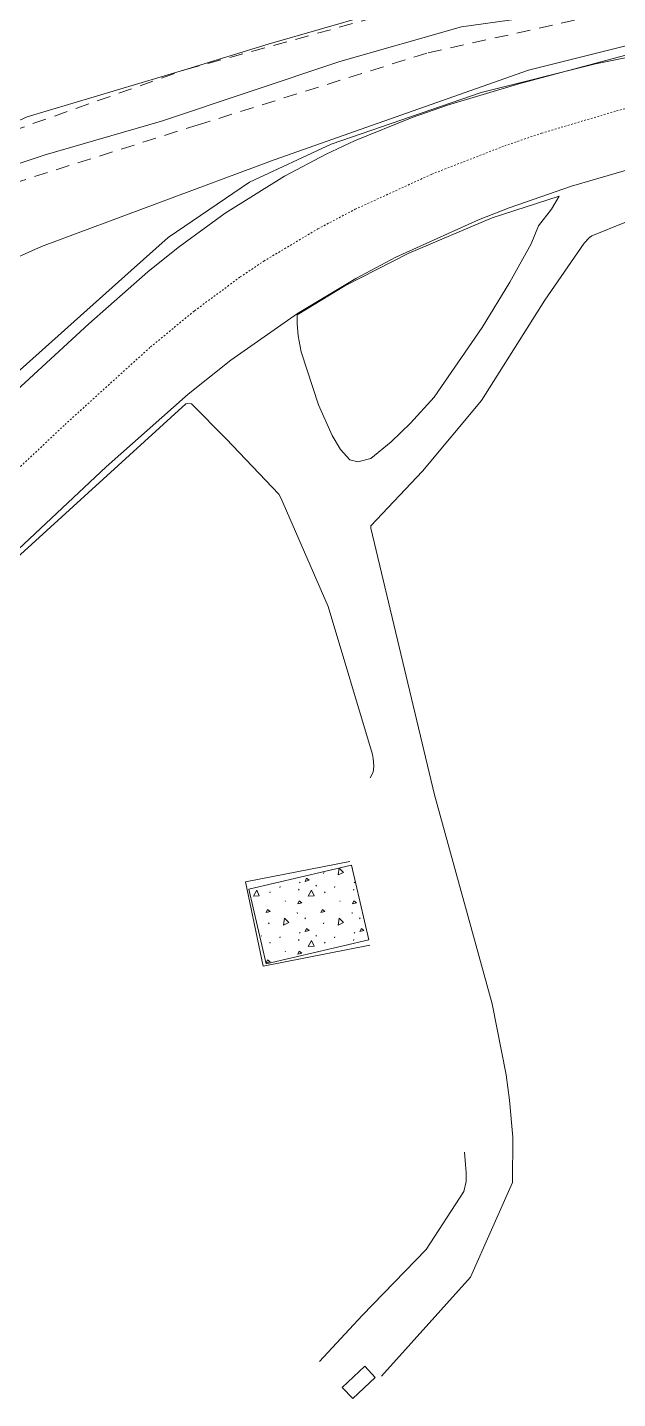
# Model space of a CAD drawing. Header units: metres. Extents: x -703672 to 3951284, y -4124475 to 4104628.
# Drawn here: x 328227.6 to 328262, y 4104505 to 4104585.2 of the extents above; entities that cross this region are included whole.
import ezdxf

# ---------------------------------------------------------------- set-up
doc = ezdxf.new("R2010")
doc.units = ezdxf.units.M
doc.header["$MEASUREMENT"] = 0
doc.linetypes.add('DGN Style 2', pattern=[1.3283826688107345, 0.7970296012864407, -0.5313530675242938])
doc.linetypes.add('DGN Style 4', pattern=[0.014126028800000004, 0.007063014400000002, -0.003531507200000001, 0, -0.003531507200000001])
for name, color, linetype, lineweight in [('C-ROAD-UPVD', 253, 'Continuous', 0), ('V-ANNO-PATT', 9, 'Continuous', 0), ('V-BLDG-OTLN', 7, 'Continuous', 0), ('V-ROAD-ASPH', 9, 'Continuous', 0), ('V-SITE-FENC', 251, 'FENCE', 0), ('V-SITE-STRC', 253, 'Continuous', 0), ('V-SITE-WALK', 7, 'Continuous', 0), ('V-TOPO-BKLN', 7, 'DGN Style 4', 0)]:
    doc.layers.add(name, color=color, linetype=linetype, lineweight=lineweight)
doc.linetypes.add('FENCE', pattern='A,0.1,-0.01302,[7,dgnlstyle-tsaec.shx,S=0.0001240079365079365,R=0,X=0,Y=0],-0.01302', length=0.12604)

msp = doc.modelspace()

# ---------------------------------------------------------------- linework, layer by layer
at = {"layer": 'C-ROAD-UPVD', "linetype": 'Continuous', "flags": 128}
for points in [[(328206.4659347311, 4104570.576029525), (328209.6369347309, 4104571.926029525), (328214.973934731, 4104574.036029525), (328218.388934731, 4104575.582029525), (328222.7389347309, 4104577.859029524), (328223.3839347309, 4104578.117029524), (328223.9229347311, 4104578.369029525), (328224.266934731, 4104578.471029525), (328227.5299347311, 4104579.959029525), (328236.6729347311, 4104582.677029524), (328241.6189347311, 4104584.203029525), (328247.5699347309, 4104585.906029525), (328253.527934731, 4104587.497029525), (328258.1109347311, 4104588.453029525), (328258.537934731, 4104588.528029525), (328261.206934731, 4104589.177029524)], [(328261.464934731, 4104586.394029525), (328252.905934731, 4104585.216029525), (328245.807934731, 4104583.181029525), (328235.378934731, 4104579.692029525), (328228.5919347311, 4104577.724029525), (328224.9379347309, 4104576.519029525), (328221.5479347311, 4104574.738029525), (328217.9229347311, 4104572.783029525), (328213.5669347311, 4104570.718029525), (328208.0359347309, 4104568.612029525), (328206.4659347311, 4104568.017029525)], [(328267.787934731, 4104584.469029524), (328260.739934731, 4104583.047029525), (328254.0589347309, 4104581.383029525), (328245.304934731, 4104578.353029524), (328240.5299347311, 4104576.129029525), (328235.780934731, 4104572.908029525), (328233.615934731, 4104570.967029525)], [(328258.6189347311, 4104575.308029525), (328258.1819347311, 4104574.556029525), (328257.415934731, 4104573.582029525), (328256.9889347309, 4104572.527029525), (328255.7329347311, 4104570.290029524), (328254.1139347309, 4104567.645029525), (328251.310934731, 4104563.561029525), (328249.943934731, 4104562.053029525), (328248.8139347311, 4104560.952029524), (328247.6139347309, 4104559.972029524), (328246.8629347309, 4104559.786029525), (328246.382934731, 4104559.908029525), (328245.8519347311, 4104560.515029524), (328245.3529347309, 4104561.334029525), (328244.5629347309, 4104563.121029525), (328243.5479347311, 4104566.215029525), (328243.3699347309, 4104567.151029524), (328243.307934731, 4104567.873029524), (328243.307934731, 4104568.268029524), (328243.314934731, 4104568.376029524), (328246.0939347311, 4104570.075029525), (328249.831934731, 4104571.982029525), (328254.7079347309, 4104574.044029525), (328258.625934731, 4104575.317029525)], [(328254.712934731, 4104528.115029525), (328251.3419347311, 4104540.316029524), (328247.6209347312, 4104555.901029524), (328247.6079347311, 4104556.055029524), (328250.6399347309, 4104559.242029524), (328254.0919347311, 4104563.373029524), (328257.784934731, 4104569.235029525), (328260.0759347309, 4104572.560029524), (328260.3949347311, 4104572.890029524), (328260.534934731, 4104572.989029524), (328262.4609347309, 4104573.774029525)], [(328206.4659347311, 4104545.590029525), (328210.5799347309, 4104549.671029524), (328217.3039347311, 4104556.100029524), (328226.0159347309, 4104564.168029524), (328233.615934731, 4104570.967029525)], [(328247.5739347311, 4104541.320029525), (328247.746934731, 4104541.646029525), (328247.7869347311, 4104542.001029524), (328247.7489347309, 4104542.450029525), (328247.7089347311, 4104542.682029525), (328245.1199347309, 4104551.335029525), (328242.3599347309, 4104557.673029525), (328242.246934731, 4104557.900029525), (328239.1569347309, 4104561.134029524), (328237.1349347311, 4104563.180029524), (328236.9309347309, 4104563.190029525), (328236.8159347309, 4104563.181029525), (328226.260934731, 4104553.562029525), (328216.6189347311, 4104544.600029524), (328207.469934731, 4104535.410029524), (328206.4659347311, 4104534.252029525)], [(328254.712934731, 4104528.115029525), (328255.5329347309, 4104523.960029525), (328255.7169347311, 4104522.473029525), (328255.916934731, 4104520.307029525), (328255.898934731, 4104517.663029524), (328253.4349347309, 4104512.129029525), (328248.2329347311, 4104506.335029525)], [(328244.6249347311, 4104507.206029525), (328247.1069347309, 4104509.894029525), (328250.8469347309, 4104513.744029525), (328253.0499347309, 4104517.129029525), (328253.185934731, 4104517.717029525), (328253.179934731, 4104518.252029525), (328253.143934731, 4104518.721029525), (328253.089934731, 4104519.430029524)]]:
    msp.add_lwpolyline(points, dxfattribs=at)
at = {"layer": 'V-ANNO-PATT'}
for p, q in [((328243.45171074, 4104535.216266986, 9.170958075111947), (328243.4801901334, 4104535.173627203, 9.170727709762986)), ((328244.8430148838, 4104535.72042442, 9.151448054057035), (328244.8714898994, 4104535.784424094, 9.150877454428226)), ((328246.6514458974, 4104535.216266986, 9.129788635449216), (328246.6799252906, 4104535.173627203, 9.129558270100254)), ((328241.7143604705, 4104534.584670201, 9.195327167621372), (328241.7428354895, 4104534.648589876, 9.194756823232083)), ((328242.2897400472, 4104534.896428614, 9.186929204725494), (328242.3182150662, 4104534.960348289, 9.186358860336199)), ((328243.3978944176, 4104534.74802937, 9.173144667843466), (328243.4263694332, 4104534.812029045, 9.17257406821465)), ((328244.4085989608, 4104535.035467906, 9.159223195495478), (328244.4369983607, 4104534.992828124, 9.158993859382505)), ((328244.9140956278, 4104534.584670201, 9.154157727958648), (328244.9425706468, 4104534.648589876, 9.153587383569352)), ((328245.4894752046, 4104534.896428614, 9.145759765062763), (328245.5179502235, 4104534.960348289, 9.145189420673475)), ((328246.5976295748, 4104534.74802937, 9.131975228180735), (328246.6261045905, 4104534.812029045, 9.13140462855192)), ((328242.6023856333, 4104534.130032515, 9.185352145069807), (328242.6307850332, 4104534.087392733, 9.185122808956834)), ((328245.8021207906, 4104534.130032515, 9.144182705407076), (328245.8305201905, 4104534.087392733, 9.143953369294103)), ((328241.6434004249, 4104532.780199387, 9.201998311789737), (328241.6718754405, 4104532.844199062, 9.201427712160921)), ((328243.3205141727, 4104533.448515985, 9.178287079042391), (328243.3276362074, 4104533.38459631, 9.178399413415434)), ((328243.7634529895, 4104533.071477904, 9.173791143213734), (328243.7918480118, 4104533.135477578, 9.173221572820914)), ((328244.8431355822, 4104532.780199387, 9.160828872127006), (328244.8716105979, 4104532.844199062, 9.160258272498197)), ((328246.52024933, 4104533.448515985, 9.13711763937966), (328246.5273713647, 4104533.38459631, 9.137229973752703)), ((328246.9631881469, 4104533.071477904, 9.132621703551003), (328246.9915831692, 4104533.135477578, 9.132052133158183)), ((328241.2089845019, 4104532.095242874, 9.20977345322818), (328241.2373839018, 4104532.052603091, 9.209544117115207)), ((328242.2898607457, 4104531.956203582, 9.196310022795465), (328242.3183357646, 4104532.020123256, 9.195739678406177)), ((328243.4518314385, 4104532.276041954, 9.180338893181919), (328243.4803108317, 4104532.23340217, 9.180108527832957)), ((328244.4087196592, 4104532.095242874, 9.168604013565457), (328244.4371190591, 4104532.052603091, 9.168374677452476)), ((328245.489595903, 4104531.956203582, 9.155140583132734), (328245.518070922, 4104532.020123256, 9.154570238743446)), ((328246.6515665958, 4104532.276041954, 9.139169453519187), (328246.6800459891, 4104532.23340217, 9.138939088170225)), ((328241.7144811689, 4104531.644445169, 9.204707985691343), (328241.7429561879, 4104531.708364843, 9.204137641302054)), ((328242.6025063317, 4104531.189807483, 9.194732963139778), (328242.6309057316, 4104531.1471677, 9.194503627026805)), ((328243.3980151159, 4104531.807804337, 9.18252548591343), (328243.4264901316, 4104531.871804011, 9.181954886284622)), ((328244.9142163262, 4104531.644445169, 9.163538546028619), (328244.9426913452, 4104531.708364843, 9.162968201639323)), ((328246.5977502732, 4104531.807804337, 9.141356046250706), (328246.626225289, 4104531.871804011, 9.14078544662189))]:
    msp.add_line(p, q, dxfattribs=at)
at = {"layer": 'V-ANNO-PATT', "extrusion": (0.0006768748248572002, 0.004881283509677102, 0.9999878573821632), "elevation": 20266.72387563269, "flags": 128}
msp.add_lwpolyline([(328245.625883025, 4104485.618294116), (328245.680235393, 4104486.010251514)], dxfattribs=at)
at = {"layer": 'V-ANNO-PATT', "extrusion": (0.01286538438038994, 0.003190758072665836, 0.9999121466147246), "elevation": 17328.72720482507, "flags": 128}
msp.add_lwpolyline([(328218.4900274283, 4104501.644000152), (328218.7336827383, 4104501.392376243), (328218.4296027382, 4104501.251496242)], dxfattribs=at)
at = {"layer": 'V-ANNO-PATT', "extrusion": (0.01286538441722314, 0.00319075806920337, 0.9999121466142618), "elevation": 17328.72720270359, "flags": 128}
msp.add_lwpolyline([(328216.493042582, 4104500.86789626), (328216.5783225822, 4104501.045496258), (328216.7204025822, 4104500.93893626), (328216.493042582, 4104500.86789626)], dxfattribs=at)
at = {"layer": 'V-ANNO-PATT', "extrusion": (0.01286538439940915, 0.003190758082747859, 0.9999121466144477), "elevation": 17328.72725245008, "flags": 128}
msp.add_lwpolyline([(328213.4706426571, 4104499.995016039), (328213.662482657, 4104500.357256037), (328213.8116826573, 4104500.023416039), (328213.4777626572, 4104499.995016037)], dxfattribs=at)
at = {"layer": 'V-ANNO-PATT', "extrusion": (0.01286538440186021, 0.00319075807491693, 0.9999121466144412), "elevation": 17328.72722111229, "flags": 128}
msp.add_lwpolyline([(328216.6706426472, 4104499.995016176), (328216.8624826471, 4104500.357256176), (328217.0116826472, 4104500.023416175), (328216.6777626474, 4104499.995016174)], dxfattribs=at)
at = {"layer": 'V-ANNO-PATT', "extrusion": (0.01286538439682459, 0.003190758081299702, 0.9999121466144857), "elevation": 17328.72724565772, "flags": 128}
msp.add_lwpolyline([(328214.2180026681, 4104499.039576069), (328214.3032026682, 4104499.217176069), (328214.4452826682, 4104499.110616069), (328214.2180026681, 4104499.039576069)], dxfattribs=at)
at = {"layer": 'V-ANNO-PATT', "extrusion": (0.01286538440145239, 0.003190758082533615, 0.9999121466144223), "elevation": 17328.72725224139, "flags": 128}
msp.add_lwpolyline([(328216.0636826493, 4104499.54741605), (328216.1488826491, 4104499.725016052), (328216.2909626493, 4104499.618456051), (328216.0636826493, 4104499.54741605)], dxfattribs=at)
at = {"layer": 'V-ANNO-PATT', "extrusion": (0.01286538437505108, 0.003190758091745711, 0.9999121466147326), "elevation": 17328.72728138664, "flags": 128}
msp.add_lwpolyline([(328217.4180027603, 4104499.039575915), (328217.5032027604, 4104499.217175916), (328217.6452827606, 4104499.110615916), (328217.4180027603, 4104499.039575915)], dxfattribs=at)
at = {"layer": 'V-ANNO-PATT', "extrusion": (0.01286538440589768, 0.003190758076946821, 0.9999121466143829), "elevation": 17328.72723076935, "flags": 128}
msp.add_lwpolyline([(328219.2636826299, 4104499.547416138), (328219.34888263, 4104499.725016136), (328219.4909626297, 4104499.618456137), (328219.2636826299, 4104499.547416138)], dxfattribs=at)
at = {"layer": 'V-ANNO-PATT', "extrusion": (0.01286538440099043, 0.003190758080761449, 0.9999121466144338), "elevation": 17328.72724481584, "flags": 128}
msp.add_lwpolyline([(328215.2229626504, 4104498.308856078), (328215.2792826503, 4104498.714856077), (328215.5336826505, 4104498.452136078), (328215.2296026503, 4104498.311256076)], dxfattribs=at)
at = {"layer": 'V-ANNO-PATT', "extrusion": (0.0128653843957259, 0.003190758075663036, 0.9999121466145179), "elevation": 17328.72722216119, "flags": 128}
msp.add_lwpolyline([(328218.422962673, 4104498.308856179), (328218.479282673, 4104498.714856177), (328218.7336826732, 4104498.452136177), (328218.429602673, 4104498.311256177)], dxfattribs=at)
at = {"layer": 'V-ANNO-PATT', "extrusion": (0.01286538442791495, 0.003190758060614943, 0.9999121466141516), "elevation": 17328.72717096167, "flags": 128}
msp.add_lwpolyline([(328216.4930425367, 4104497.927656401), (328216.5783225368, 4104498.1052564), (328216.7204025367, 4104497.998696398), (328216.4930425367, 4104497.927656401)], dxfattribs=at)
at = {"layer": 'V-ANNO-PATT', "extrusion": (0.01286538441249547, 0.003190758068019499, 0.9999121466143264), "elevation": 17328.72719629256, "flags": 128}
msp.add_lwpolyline([(328219.6930426023, 4104497.927656284), (328219.778322602, 4104498.105256287), (328219.9204026024, 4104497.998696286), (328219.6930426023, 4104497.927656284)], dxfattribs=at)
at = {"layer": 'V-ANNO-PATT', "extrusion": (0.01286538442294236, 0.003190758065315372, 0.9999121466142006), "elevation": 17328.72718862248, "flags": 128}
msp.add_lwpolyline([(328216.0636825581, 4104496.607176321), (328216.148882558, 4104496.78477632), (328216.2909625581, 4104496.678216318), (328216.0636825581, 4104496.607176321)], dxfattribs=at)
at = {"layer": 'V-ANNO-PATT', "extrusion": (0.01286538440562359, 0.003190758072923749, 0.9999121466143991), "elevation": 17328.72721416652, "flags": 128}
msp.add_lwpolyline([(328216.6706426311, 4104497.054776199), (328216.8624826311, 4104497.417016197), (328217.0116826308, 4104497.083176201), (328216.677762631, 4104497.054776199)], dxfattribs=at)
at = {"layer": 'V-ANNO-PATT', "extrusion": (0.01286538446008197, 0.003190758041845285, 0.9999121466137976), "elevation": 17328.72710447981, "flags": 128}
msp.add_lwpolyline([(328220.0545869662, 4104497.402108209), (328220.0624824005, 4104497.417016686), (328220.0677757736, 4104497.405172586)], dxfattribs=at)
at = {"layer": 'V-ANNO-PATT', "extrusion": (0.0128653844276712, 0.003190758066500808, 0.9999121466141361), "elevation": 17328.72719504033, "flags": 128}
msp.add_lwpolyline([(328214.2180025377, 4104496.099336299), (328214.3032025375, 4104496.276936295), (328214.4452825377, 4104496.170376297), (328214.2180025377, 4104496.099336299)], dxfattribs=at)
at = {"layer": 'V-BLDG-OTLN'}
msp.add_3dface([(328247.2604961963, 4104506.920162667, 9.228121512287515), (328245.9472722915, 4104505.68912937, 9.228121512287515), (328246.5627889393, 4104505.032517417, 9.228121512287515), (328247.8760128442, 4104506.263550714, 9.228121512287515)], dxfattribs=at)
at = {"layer": 'V-ROAD-ASPH', "linetype": 'DGN Style 2'}
for points in [[(328174.9486413911, 4104561.657613208, 11.11907833177753), (328188.0615274746, 4104564.649179242, 11.17430725360688), (328201.2365794461, 4104568.608890256, 11.03767290737511), (328213.7305183256, 4104573.181043586, 11.22499756569047), (328224.1170339116, 4104578.223500601, 10.90658415794299), (328236.8108367397, 4104582.716598506, 10.96024270200677), (328250.4846931051, 4104586.484942254, 11.02695513230388), (328264.9028694042, 4104589.832480187, 10.94903976923693), (328278.8196593622, 4104593.883534982, 11.10639972837397), (328285.9443953229, 4104597.70779774, 11.11972415177167), (328292.1720663805, 4104602.760551304, 10.98715341518948), (328306.23935112, 4104614.361514295, 10.81663943405611)], [(328175.5579219395, 4104558.78892366, 11.08550526540599), (328188.8089534178, 4104561.85491434, 11.19437716854884), (328201.9439105738, 4104565.603962115, 11.1531284950582), (328214.6627927015, 4104570.539467485, 11.23913128865979), (328225.4383508682, 4104575.652102855, 11.13314949748988), (328237.4621392165, 4104579.466074877, 11.02038734251259), (328250.966269106, 4104583.697444979, 11.01329732622479), (328265.587803318, 4104586.942658907, 10.98387355547503), (328279.5250186182, 4104590.683850477, 11.16731814198267), (328287.8608197259, 4104594.990654283, 10.94076071830347), (328293.8299460187, 4104600.404307998, 10.97392302909591), (328303.6090882258, 4104608.494550437, 10.69287669509731)]]:
    msp.add_polyline3d(points, dxfattribs=at)
at = {"layer": 'V-ROAD-ASPH'}
for points in [[(328219.7011256685, 4104557.339802021, 9.685455396186931), (328231.1336961144, 4104567.848816815, 9.786816076938209), (328234.5799170354, 4104570.8863706, 9.813842104602678), (328236.3504309544, 4104572.318039605, 9.827828733131717), (328239.1029060386, 4104574.329248568, 9.85479400912893), (328242.5815954292, 4104576.484734714, 9.899601742921504), (328245.0032901273, 4104577.76221156, 9.930533356184156), (328246.6558597835, 4104578.540688691, 9.94838552742263), (328250.0354488503, 4104579.916843324, 9.970077939306378), (328252.0951563754, 4104580.62665719, 9.971107102622092), (328256.2641363895, 4104581.882428276, 9.962889017582825), (328265.9277556218, 4104584.471906758, 9.996400348677383)], [(328190.554888924, 4104505.182696772, 9.804848013930375), (328192.27390803, 4104510.920774385, 9.775095663482091), (328193.2625586672, 4104513.737951287, 9.760162392901044), (328194.9977382442, 4104517.855692276, 9.734980614159305), (328196.9475120175, 4104521.540717599, 9.706521948214828), (328198.4131725577, 4104523.910656578, 9.684835883034197), (328199.4545575205, 4104525.45134405, 9.669274273548446), (328201.67018548, 4104528.436832439, 9.635732405299933), (328204.2342942224, 4104531.535242665, 9.59695683653198), (328209.6535297272, 4104537.470103879, 9.531339037965196), (328214.121626706, 4104542.159935459, 9.51171361079922), (328216.4115664201, 4104544.451700363, 9.51627622070977), (328224.1219782981, 4104551.981054822, 9.548396993291291), (328232.1425337517, 4104559.488571743, 9.549810574080709), (328236.9475028642, 4104563.746054729, 9.569278514319834), (328239.4347732255, 4104565.724833373, 9.589939070160867), (328243.3250937402, 4104568.463266254, 9.628870975978955), (328246.7315401541, 4104570.502355396, 9.66402771293184), (328249.0794777158, 4104571.740514766, 9.686549514736079), (328253.9107627748, 4104573.930773536, 9.723367976279931), (328255.703293934, 4104574.635454644, 9.732639043419312), (328259.3338895317, 4104575.899319549, 9.74686140702623), (328263.0297424588, 4104576.975066919, 9.761331537628308)]]:
    msp.add_polyline3d(points, dxfattribs=at)
at = {"layer": 'V-SITE-FENC', "ltscale": 60, "elevation": 10.21972009584244, "flags": 128}
msp.add_lwpolyline([(328301.6963507748, 4104590.559720456), (328287.7598237214, 4104589.15768095), (328270.749771743, 4104586.171935179), (328256.8213956534, 4104582.686419202), (328241.9688296847, 4104577.442698314), (328228.3656079197, 4104572.370557612), (328225.3506722765, 4104571.035232533), (328212.8281095996, 4104566.710894274), (328208.0839981777, 4104565.072639944), (328196.6388240347, 4104561.057935189)], dxfattribs=at)
at = {"layer": 'V-SITE-STRC'}
msp.add_polyline3d([(328246.3810441368, 4104536.416425145, 10.11551440791615), (328240.3008110772, 4104535.246479282, 10.16872600272873), (328241.317492628, 4104530.305749361, 10.16996891854669), (328247.5514348352, 4104531.536397821, 9.962787980430697)], dxfattribs=at)
at = {"layer": 'V-SITE-WALK'}
msp.add_3dface([(328241.4969135065, 4104530.442527331, 9.211342689231039), (328247.5032671423, 4104531.838206203, 9.129608186551927), (328246.4879268102, 4104536.207707916, 9.128728830096122), (328240.4815731745, 4104534.812029045, 9.210463332775234)], dxfattribs=at)
at = {"layer": 'V-TOPO-BKLN'}
msp.add_polyline3d([(328214.0644152338, 4104547.154636992, 9.622823990961635), (328229.7480878793, 4104561.967476825, 9.645934698824924), (328234.7429975947, 4104566.501467521, 9.681257258038464), (328237.3176254744, 4104568.616058796, 9.712569094601719), (328239.9860043579, 4104570.591126321, 9.746434849269896), (328241.3652650329, 4104571.517450937, 9.762791120924724), (328244.5217414773, 4104573.403497488, 9.794801028798858), (328246.7001292402, 4104574.548807087, 9.81282770815993), (328251.177119358, 4104576.599913099, 9.840749464710306), (328255.4391397782, 4104578.257284266, 9.857859953781471), (328257.5977750539, 4104578.997051913, 9.86471589081546), (328261.9765725337, 4104580.300934817, 9.878882060226893), (328264.9453759048, 4104581.041478948, 9.891136161546022)], dxfattribs=at)

doc.saveas('drawing.dxf')
